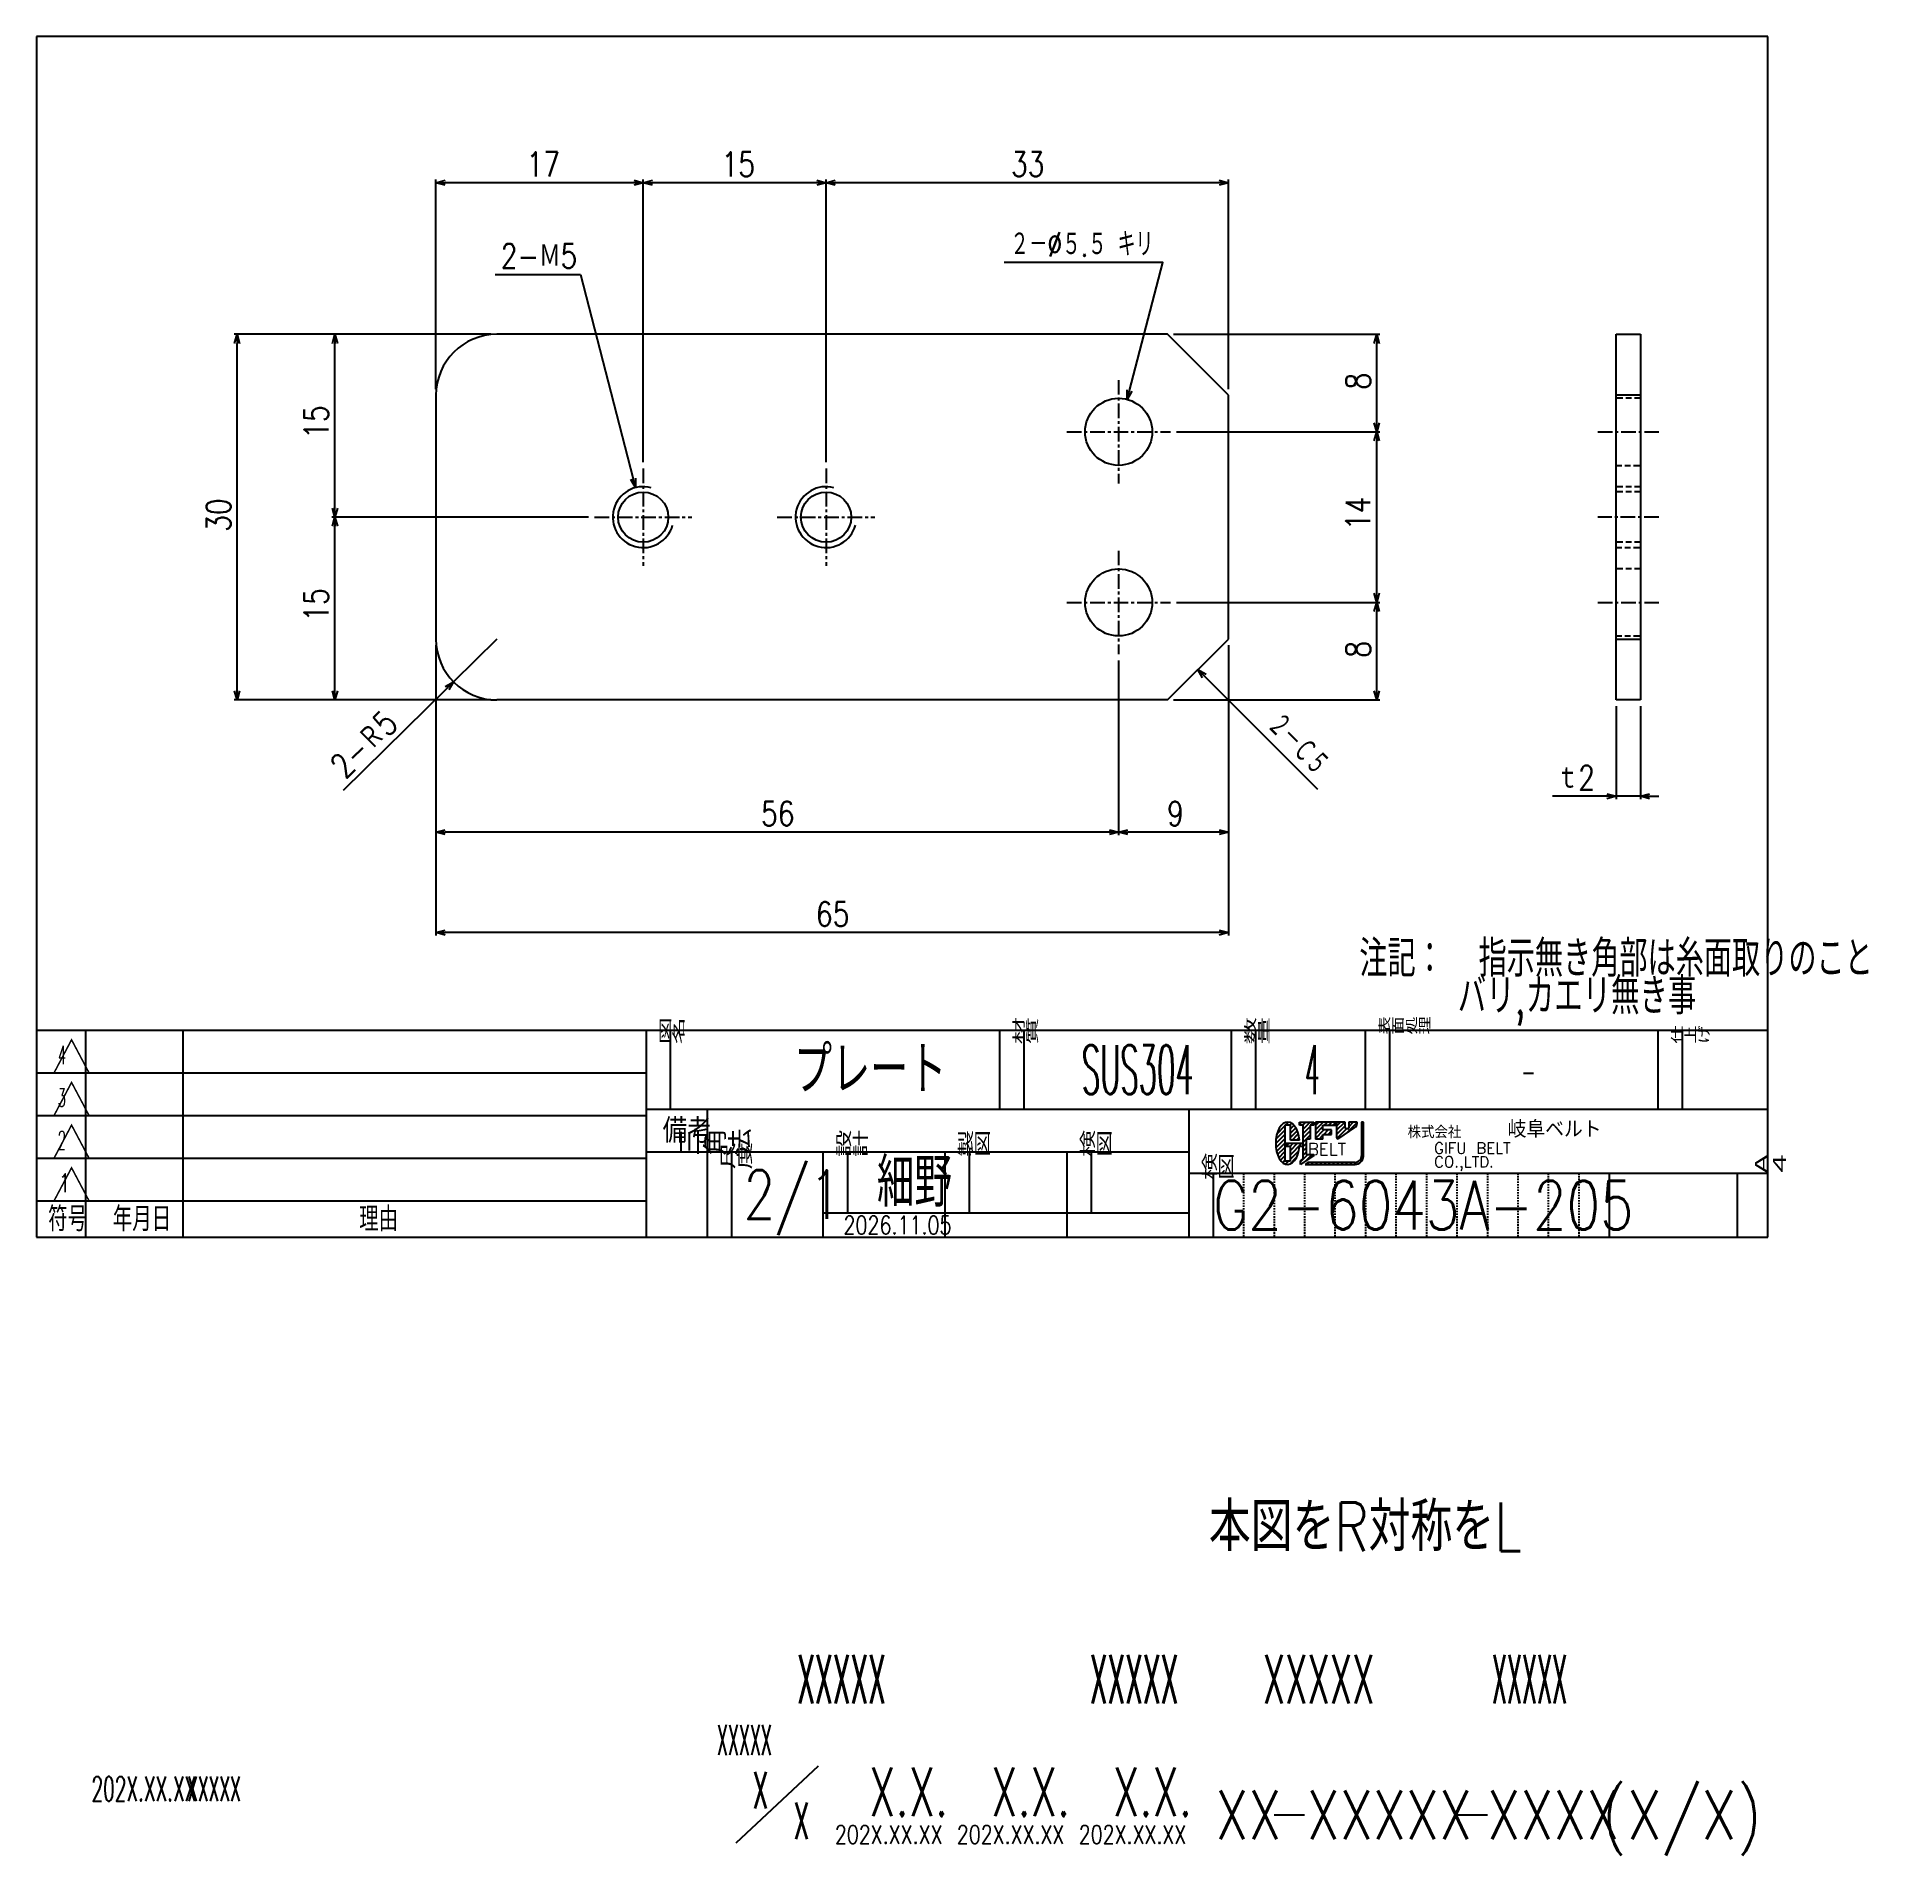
# Model space of a CAD drawing. Extents: x -33 to 117, y -95 to 54.
import ezdxf

# ---------------------------------------------------------------- set-up
doc = ezdxf.new("R2010")
doc.units = 0
doc.header["$LTSCALE"] = 0.037818
for name, pattern in [('CENTER', [50.8, 31.75, -6.35, 6.35, -6.35]), ('DASHED', [19.05, 12.7, -6.35]), ('HIDDEN', [9.525, 6.35, -3.175])]:
    doc.linetypes.add(name, pattern=pattern)
doc.layers.get('0').update_dxf_attribs({"linetype": 'CONTINUOUS'})
doc.layers.get('DEFPOINTS').update_dxf_attribs({"linetype": 'CONTINUOUS'})
doc.layers.add('NOLAYERNAME_001', color=7, linetype='CONTINUOUS')
doc.styles.add('_STANDARD', font='txt', dxfattribs={"bigfont": '@extfont2'})
doc.styles.get("Standard").update_dxf_attribs({"font": 'txt', "bigfont": 'extfont2'})
doc.dimstyles.get("Standard").update_dxf_attribs({"dimtxt": 2.5, "dimasz": 2.5, "dimexe": 1.25, "dimexo": 0.625, "dimtad": 1, "dimcen": 2.5, "dimazin": 3, "dimtfac": 1, "dimtmove": 0, "dimatfit": 3})

# ---------------------------------------------------------------- blocks, each defined once
blk = doc.blocks.new('_OPEN30')
at = {"color": 0, "linetype": 'BYBLOCK'}
for p, q in [((-1, 0.267949), (0, 0)), ((0, 0), (-1, -0.267949)), ((0, 0), (-1, 0))]:
    blk.add_line(p, q, dxfattribs=at)
blk = doc.blocks.new('*D11')
at = {"layer": 'DEFPOINTS', "color": 0}
for p in [(60, 30), (77.17, 30), (60.25, 22)]:
    blk.add_point(p, dxfattribs=at)
at = {"layer": 'NOLAYERNAME_001', "color": 0, "linetype": 'CONTINUOUS'}
for p, q in [((60.5, 30), (77.42, 30)), ((77.17, 22.75), (77.17, 29.25)), ((60.75, 22), (77.42, 22))]:
    blk.add_line(p, q, dxfattribs=at)
at = {"layer": 'NOLAYERNAME_001', "color": 0, "xscale": 0.75, "yscale": 0.75, "zscale": 0.75}
for p, rotation in [((77.17, 30), 90), ((77.17, 22), 270)]:
    blk.add_blockref('_OPEN30', p, dxfattribs=dict(at, rotation=rotation))
at = {"layer": 'NOLAYERNAME_001', "color": 104, "linetype": 'CONTINUOUS', "width": 0.8}
blk.add_text('8', height=2, rotation=90, dxfattribs=at).set_placement((76.65, 25.47))
blk = doc.blocks.new('*D12')
at = {"layer": 'DEFPOINTS', "color": 0}
for p in [(60.25, 22), (77.17, 22), (60.25, 8)]:
    blk.add_point(p, dxfattribs=at)
at = {"layer": 'NOLAYERNAME_001', "color": 0, "linetype": 'CONTINUOUS'}
for p, q in [((60.75, 22), (77.42, 22)), ((77.17, 8.75), (77.17, 21.25)), ((60.75, 8), (77.42, 8))]:
    blk.add_line(p, q, dxfattribs=at)
at = {"layer": 'NOLAYERNAME_001', "color": 0, "xscale": 0.75, "yscale": 0.75, "zscale": 0.75}
for p, rotation in [((77.17, 22), 90), ((77.17, 8), 270)]:
    blk.add_blockref('_OPEN30', p, dxfattribs=dict(at, rotation=rotation))
at = {"layer": 'NOLAYERNAME_001', "color": 104, "linetype": 'CONTINUOUS', "width": 0.8}
blk.add_text('14', height=2, rotation=90, dxfattribs=at).set_placement((76.63, 13.93))
blk = doc.blocks.new('*D13')
at = {"layer": 'DEFPOINTS', "color": 0}
for p in [(60.25, 8), (77.17, 8), (60, 0)]:
    blk.add_point(p, dxfattribs=at)
at = {"layer": 'NOLAYERNAME_001', "color": 0, "linetype": 'CONTINUOUS'}
for p, q in [((60.75, 8), (77.42, 8)), ((77.17, 0.75), (77.17, 7.25)), ((60.5, 0), (77.42, 0))]:
    blk.add_line(p, q, dxfattribs=at)
at = {"layer": 'NOLAYERNAME_001', "color": 0, "xscale": 0.75, "yscale": 0.75, "zscale": 0.75}
for p, rotation in [((77.17, 8), 90), ((77.17, 0), 270)]:
    blk.add_blockref('_OPEN30', p, dxfattribs=dict(at, rotation=rotation))
at = {"layer": 'NOLAYERNAME_001', "color": 104, "linetype": 'CONTINUOUS', "width": 0.8}
blk.add_text('8', height=2, rotation=90, dxfattribs=at).set_placement((76.65, 3.47))
blk = doc.blocks.new('*D14')
at = {"layer": 'DEFPOINTS', "color": 0}
for p in [(0, 5), (56, 3.75), (0, -10.84)]:
    blk.add_point(p, dxfattribs=at)
at = {"layer": 'NOLAYERNAME_001', "color": 0, "linetype": 'CONTINUOUS'}
for p, q in [((0, 4.5), (0, -11.09)), ((56, 3.25), (56, -11.09)), ((55.25, -10.84), (0.75, -10.84))]:
    blk.add_line(p, q, dxfattribs=at)
at = {"layer": 'NOLAYERNAME_001', "color": 0, "xscale": 0.75, "yscale": 0.75, "zscale": 0.75, "rotation": 180}
blk.add_blockref('_OPEN30', (0, -10.84), dxfattribs=at)
at = {"layer": 'NOLAYERNAME_001', "color": 0, "xscale": 0.75, "yscale": 0.75, "zscale": 0.75}
blk.add_blockref('_OPEN30', (56, -10.84), dxfattribs=at)
at = {"layer": 'NOLAYERNAME_001', "color": 104, "linetype": 'CONTINUOUS', "width": 0.8}
blk.add_text('56', height=2, dxfattribs=at).set_placement((26.67, -10.32))
blk = doc.blocks.new('*D15')
at = {"layer": 'DEFPOINTS', "color": 0}
for p in [(65, 5), (56, 3.75), (56, -10.84)]:
    blk.add_point(p, dxfattribs=at)
at = {"layer": 'NOLAYERNAME_001', "color": 0, "linetype": 'CONTINUOUS'}
for p, q in [((56, 3.25), (56, -11.09)), ((65, 4.5), (65, -11.09)), ((64.25, -10.84), (56.75, -10.84))]:
    blk.add_line(p, q, dxfattribs=at)
at = {"layer": 'NOLAYERNAME_001', "color": 0, "xscale": 0.75, "yscale": 0.75, "zscale": 0.75, "rotation": 180}
blk.add_blockref('_OPEN30', (56, -10.84), dxfattribs=at)
at = {"layer": 'NOLAYERNAME_001', "color": 0, "xscale": 0.75, "yscale": 0.75, "zscale": 0.75}
blk.add_blockref('_OPEN30', (65, -10.84), dxfattribs=at)
at = {"layer": 'NOLAYERNAME_001', "color": 104, "linetype": 'CONTINUOUS', "width": 0.8}
blk.add_text('9', height=2, dxfattribs=at).set_placement((59.97, -10.32))
blk = doc.blocks.new('*D16')
at = {"layer": 'DEFPOINTS', "color": 0}
for p in [(0, 5), (65, 5), (0, -19.08)]:
    blk.add_point(p, dxfattribs=at)
at = {"layer": 'NOLAYERNAME_001', "color": 0, "linetype": 'CONTINUOUS'}
for p, q in [((0, 4.5), (0, -19.33)), ((65, 4.5), (65, -19.33)), ((64.25, -19.08), (0.75, -19.08))]:
    blk.add_line(p, q, dxfattribs=at)
at = {"layer": 'NOLAYERNAME_001', "color": 0, "xscale": 0.75, "yscale": 0.75, "zscale": 0.75, "rotation": 180}
blk.add_blockref('_OPEN30', (0, -19.08), dxfattribs=at)
at = {"layer": 'NOLAYERNAME_001', "color": 0, "xscale": 0.75, "yscale": 0.75, "zscale": 0.75}
blk.add_blockref('_OPEN30', (65, -19.08), dxfattribs=at)
at = {"layer": 'NOLAYERNAME_001', "color": 104, "linetype": 'CONTINUOUS', "width": 0.8}
blk.add_text('65', height=2, dxfattribs=at).set_placement((31.17, -18.56))
blk = doc.blocks.new('*D17')
at = {"layer": 'DEFPOINTS', "color": 0}
for p in [(0, 42.44), (0, 25), (17, 19)]:
    blk.add_point(p, dxfattribs=at)
at = {"layer": 'NOLAYERNAME_001', "color": 0, "linetype": 'CONTINUOUS'}
for p, q in [((0, 25.5), (0, 42.69)), ((16.25, 42.44), (0.75, 42.44)), ((17, 19.5), (17, 42.69))]:
    blk.add_line(p, q, dxfattribs=at)
at = {"layer": 'NOLAYERNAME_001', "color": 0, "xscale": 0.75, "yscale": 0.75, "zscale": 0.75, "rotation": 180}
blk.add_blockref('_OPEN30', (0, 42.44), dxfattribs=at)
at = {"layer": 'NOLAYERNAME_001', "color": 0, "xscale": 0.75, "yscale": 0.75, "zscale": 0.75}
blk.add_blockref('_OPEN30', (17, 42.44), dxfattribs=at)
at = {"layer": 'NOLAYERNAME_001', "color": 104, "linetype": 'CONTINUOUS', "width": 0.8}
blk.add_text('17', height=2, dxfattribs=at).set_placement((7.43, 42.96))
blk = doc.blocks.new('*D18')
at = {"layer": 'DEFPOINTS', "color": 0}
for p in [(17, 42.44), (17, 19), (32, 19)]:
    blk.add_point(p, dxfattribs=at)
at = {"layer": 'NOLAYERNAME_001', "color": 0, "linetype": 'CONTINUOUS'}
for p, q in [((17, 19.5), (17, 42.69)), ((31.25, 42.44), (17.75, 42.44)), ((32, 19.5), (32, 42.69))]:
    blk.add_line(p, q, dxfattribs=at)
at = {"layer": 'NOLAYERNAME_001', "color": 0, "xscale": 0.75, "yscale": 0.75, "zscale": 0.75, "rotation": 180}
blk.add_blockref('_OPEN30', (17, 42.44), dxfattribs=at)
at = {"layer": 'NOLAYERNAME_001', "color": 0, "xscale": 0.75, "yscale": 0.75, "zscale": 0.75}
blk.add_blockref('_OPEN30', (32, 42.44), dxfattribs=at)
at = {"layer": 'NOLAYERNAME_001', "color": 104, "linetype": 'CONTINUOUS', "width": 0.8}
blk.add_text('15', height=2, dxfattribs=at).set_placement((23.43, 42.96))
blk = doc.blocks.new('*D19')
at = {"layer": 'DEFPOINTS', "color": 0}
for p in [(32, 42.44), (65, 25), (32, 19)]:
    blk.add_point(p, dxfattribs=at)
at = {"layer": 'NOLAYERNAME_001', "color": 0, "linetype": 'CONTINUOUS'}
for p, q in [((32, 19.5), (32, 42.69)), ((64.25, 42.44), (32.75, 42.44)), ((65, 25.5), (65, 42.69))]:
    blk.add_line(p, q, dxfattribs=at)
at = {"layer": 'NOLAYERNAME_001', "color": 0, "xscale": 0.75, "yscale": 0.75, "zscale": 0.75, "rotation": 180}
blk.add_blockref('_OPEN30', (32, 42.44), dxfattribs=at)
at = {"layer": 'NOLAYERNAME_001', "color": 0, "xscale": 0.75, "yscale": 0.75, "zscale": 0.75}
blk.add_blockref('_OPEN30', (65, 42.44), dxfattribs=at)
at = {"layer": 'NOLAYERNAME_001', "color": 104, "linetype": 'CONTINUOUS', "width": 0.8}
blk.add_text('33', height=2, dxfattribs=at).set_placement((47.17, 42.96))
blk = doc.blocks.new('*D21')
at = {"layer": 'DEFPOINTS', "color": 0}
for p in [(16.37, 17.42), (17.63, 12.58)]:
    blk.add_point(p, dxfattribs=at)
at = {"layer": 'NOLAYERNAME_001', "color": 0, "linetype": 'CONTINUOUS'}
for p, q in [((4.87, 34.91), (11.85, 34.91)), ((11.85, 34.91), (16.19, 18.15))]:
    blk.add_line(p, q, dxfattribs=at)
at = {"layer": 'NOLAYERNAME_001', "color": 0, "xscale": 0.75, "yscale": 0.75, "zscale": 0.75, "rotation": 284.5118892966501}
blk.add_blockref('_OPEN30', (16.37, 17.42), dxfattribs=at)
at = {"layer": 'NOLAYERNAME_001', "color": 104, "linetype": 'CONTINUOUS', "width": 0.8}
blk.add_text('2-Ｍ5', height=2, dxfattribs=at).set_placement((5.31, 35.43))
blk = doc.blocks.new('DIM_0001')
at = {"layer": 'NOLAYERNAME_001', "color": 1, "linetype": 'CONTINUOUS'}
blk.add_line((0, 9.81), (9.81, 0), dxfattribs=at)
blk.add_lwpolyline([(0.39, 9.14), (0, 9.81), (0.67, 9.43)], dxfattribs=at)
at = {"layer": 'NOLAYERNAME_001', "color": 104, "linetype": 'CONTINUOUS', "width": 0.666667}
blk.add_text('２－Ｃ５', height=2, rotation=315, dxfattribs=at).set_placement((5.46, 5.06))
blk = doc.blocks.new('*D23')
at = {"layer": 'DEFPOINTS', "color": 0}
for p in [(5, 5), (1.44, 1.49)]:
    blk.add_point(p, dxfattribs=at)
at = {"layer": 'NOLAYERNAME_001', "color": 0, "linetype": 'CONTINUOUS'}
for p, q in [((5, 5), (1.44, 1.49)), ((0.91, 0.96), (-7.61, -7.43))]:
    blk.add_line(p, q, dxfattribs=at)
at = {"layer": 'NOLAYERNAME_001', "color": 0, "xscale": 0.75, "yscale": 0.75, "zscale": 0.75, "rotation": 44.59418392831546}
blk.add_blockref('_OPEN30', (1.44, 1.49), dxfattribs=at)
at = {"layer": 'NOLAYERNAME_001', "color": 104, "linetype": 'CONTINUOUS', "width": 0.8}
blk.add_text('2-Ｒ5', height=2, rotation=44.5942, dxfattribs=at).set_placement((-7.45, -6.55))
blk = doc.blocks.new('DIM_0002')
at = {"layer": 'NOLAYERNAME_001', "color": 1, "linetype": 'CONTINUOUS'}
for points in [[(10.08, 0), (13, 11.23), (0, 11.23)], [(10.46, 0.68), (10.08, 0), (10.07, 0.78)]]:
    blk.add_lwpolyline(points, dxfattribs=at)
at = {"layer": 'NOLAYERNAME_001', "color": 104, "linetype": 'CONTINUOUS'}
for s, width, p in [('２－%%c５.５', 0.694737, (0.5, 11.73)), ('キリ', 0.666667, (9.3, 11.73))]:
    blk.add_text(s, height=2, dxfattribs=dict(at, width=width)).set_placement(p)
blk = doc.blocks.new('*D25')
at = {"layer": 'DEFPOINTS', "color": 0}
for p in [(-16.31, 30), (5, 30), (5, 0)]:
    blk.add_point(p, dxfattribs=at)
at = {"layer": 'NOLAYERNAME_001', "color": 0, "linetype": 'CONTINUOUS'}
for p, q in [((4.5, 30), (-16.56, 30)), ((-16.31, 0.75), (-16.31, 29.25)), ((4.5, 0), (-16.56, 0))]:
    blk.add_line(p, q, dxfattribs=at)
at = {"layer": 'NOLAYERNAME_001', "color": 0, "xscale": 0.75, "yscale": 0.75, "zscale": 0.75}
for p, rotation in [((-16.31, 30), 90), ((-16.31, 0), 270)]:
    blk.add_blockref('_OPEN30', p, dxfattribs=dict(at, rotation=rotation))
at = {"layer": 'NOLAYERNAME_001', "color": 104, "linetype": 'CONTINUOUS', "width": 0.8}
blk.add_text('30', height=2, rotation=90, dxfattribs=at).set_placement((-16.83, 13.8))
blk = doc.blocks.new('*D26')
at = {"layer": 'DEFPOINTS', "color": 0}
for p in [(-8.29, 15), (13, 15), (5, 0)]:
    blk.add_point(p, dxfattribs=at)
at = {"layer": 'NOLAYERNAME_001', "color": 0, "linetype": 'CONTINUOUS'}
for p, q in [((12.5, 15), (-8.54, 15)), ((-8.29, 0.75), (-8.29, 14.25)), ((4.5, 0), (-8.54, 0))]:
    blk.add_line(p, q, dxfattribs=at)
at = {"layer": 'NOLAYERNAME_001', "color": 0, "xscale": 0.75, "yscale": 0.75, "zscale": 0.75}
for p, rotation in [((-8.29, 15), 90), ((-8.29, 0), 270)]:
    blk.add_blockref('_OPEN30', p, dxfattribs=dict(at, rotation=rotation))
at = {"layer": 'NOLAYERNAME_001', "color": 104, "linetype": 'CONTINUOUS', "width": 0.8}
blk.add_text('15', height=2, rotation=90, dxfattribs=at).set_placement((-8.82, 6.43))
blk = doc.blocks.new('*D27')
at = {"layer": 'DEFPOINTS', "color": 0}
for p in [(-8.29, 30), (5, 30), (13, 15)]:
    blk.add_point(p, dxfattribs=at)
at = {"layer": 'NOLAYERNAME_001', "color": 0, "linetype": 'CONTINUOUS'}
for p, q in [((4.5, 30), (-8.54, 30)), ((-8.29, 15.75), (-8.29, 29.25)), ((12.5, 15), (-8.54, 15))]:
    blk.add_line(p, q, dxfattribs=at)
at = {"layer": 'NOLAYERNAME_001', "color": 0, "xscale": 0.75, "yscale": 0.75, "zscale": 0.75}
for p, rotation in [((-8.29, 30), 90), ((-8.29, 15), 270)]:
    blk.add_blockref('_OPEN30', p, dxfattribs=dict(at, rotation=rotation))
at = {"layer": 'NOLAYERNAME_001', "color": 104, "linetype": 'CONTINUOUS', "width": 0.8}
blk.add_text('15', height=2, rotation=90, dxfattribs=at).set_placement((-8.82, 21.43))
blk = doc.blocks.new('JZB_0003')
at = {"layer": 'NOLAYERNAME_001', "color": 1, "linetype": 'CENTER'}
for p, q in [((4.25, 8.5), (4.25, 0)), ((0, 4.25), (8.5, 4.25))]:
    blk.add_line(p, q, dxfattribs=at)
at = {"layer": 'NOLAYERNAME_001', "color": 8, "linetype": 'CONTINUOUS'}
blk.add_circle((4.25, 4.25), 2.75, dxfattribs=at)
blk = doc.blocks.new('JZB_0004')
at = {"layer": 'NOLAYERNAME_001', "color": 1, "linetype": 'CENTER'}
for p, q in [((4.25, 8.5), (4.25, 0)), ((0, 4.25), (8.5, 4.25))]:
    blk.add_line(p, q, dxfattribs=at)
at = {"layer": 'NOLAYERNAME_001', "color": 8, "linetype": 'CONTINUOUS'}
blk.add_circle((4.25, 4.25), 2.75, dxfattribs=at)
blk = doc.blocks.new('JZB_0005')
at = {"layer": 'NOLAYERNAME_001', "color": 1, "linetype": 'CENTER'}
for p, q in [((4, 8), (4, 0)), ((0, 4), (8, 4))]:
    blk.add_line(p, q, dxfattribs=at)
at = {"layer": 'NOLAYERNAME_001', "color": 8, "linetype": 'CONTINUOUS'}
blk.add_circle((4, 4), 2.06, dxfattribs=at)
blk.add_arc((4, 4), 2.5, 75, 345, dxfattribs=at)
blk = doc.blocks.new('JZB_0006')
at = {"layer": 'NOLAYERNAME_001', "color": 1, "linetype": 'CENTER'}
for p, q in [((4, 8), (4, 0)), ((0, 4), (8, 4))]:
    blk.add_line(p, q, dxfattribs=at)
at = {"layer": 'NOLAYERNAME_001', "color": 8, "linetype": 'CONTINUOUS'}
blk.add_circle((4, 4), 2.06, dxfattribs=at)
blk.add_arc((4, 4), 2.5, 75, 345, dxfattribs=at)
blk = doc.blocks.new('*D28')
at = {"layer": 'DEFPOINTS', "color": 0}
for p in [(96.8, 0), (98.8, 0), (96.8, -7.9)]:
    blk.add_point(p, dxfattribs=at)
at = {"layer": 'NOLAYERNAME_001', "color": 0, "linetype": 'CONTINUOUS'}
for p, q in [((96.8, -0.5), (96.8, -8.15)), ((98.8, -0.5), (98.8, -8.15)), ((96.8, -7.9), (91.58, -7.9)), ((96.05, -7.9), (95.3, -7.9)), ((98.8, -7.9), (96.8, -7.9)), ((99.55, -7.9), (100.3, -7.9))]:
    blk.add_line(p, q, dxfattribs=at)
at = {"layer": 'NOLAYERNAME_001', "color": 0, "xscale": 0.75, "yscale": 0.75, "zscale": 0.75}
blk.add_blockref('_OPEN30', (96.8, -7.9), dxfattribs=at)
at = {"layer": 'NOLAYERNAME_001', "color": 0, "xscale": 0.75, "yscale": 0.75, "zscale": 0.75, "rotation": 180}
blk.add_blockref('_OPEN30', (98.8, -7.9), dxfattribs=at)
at = {"layer": 'NOLAYERNAME_001', "color": 104, "linetype": 'CONTINUOUS', "width": 0.8}
blk.add_text('ｔ2', height=2, dxfattribs=at).set_placement((91.94, -7.38))
blk = doc.blocks.new('JZB_0007')
at = {"layer": 'NOLAYERNAME_001', "color": 8, "linetype": 'DASHED'}
for p, q in [((3.5, 5.5), (1.5, 5.5)), ((1.5, 0), (3.5, 0))]:
    blk.add_line(p, q, dxfattribs=at)
at = {"layer": 'NOLAYERNAME_001', "color": 1, "linetype": 'CENTER'}
blk.add_line((0, 2.75), (5, 2.75), dxfattribs=at)
blk = doc.blocks.new('JZB_0008')
at = {"layer": 'NOLAYERNAME_001', "color": 8, "linetype": 'DASHED'}
for p, q in [((3.5, 5.5), (1.5, 5.5)), ((1.5, 0), (3.5, 0))]:
    blk.add_line(p, q, dxfattribs=at)
at = {"layer": 'NOLAYERNAME_001', "color": 1, "linetype": 'CENTER'}
blk.add_line((0, 2.75), (5, 2.75), dxfattribs=at)
blk = doc.blocks.new('JZB_0009')
at = {"layer": 'NOLAYERNAME_001', "color": 8, "linetype": 'DASHED'}
for p, q in [((3.5, 5), (1.5, 5)), ((3.5, 4.565), (1.5, 4.565)), ((3.5, 0.435), (1.5, 0.435)), ((1.5, 0), (3.5, 0))]:
    blk.add_line(p, q, dxfattribs=at)
at = {"layer": 'NOLAYERNAME_001', "color": 1, "linetype": 'CENTER'}
blk.add_line((5, 2.5), (0, 2.5), dxfattribs=at)
blk = doc.blocks.new('JZB_0001')
at = {"layer": 'NOLAYERNAME_001', "color": 104, "linetype": 'CONTINUOUS'}
for s, height, width, p in [('プレート', 8, 0.711111, (13.74, 23)), ('SUS304', 8, 0.438857, (60.97, 23)), ('4', 8, 0.35, (97.57, 23)), ('-', 8, 0.27, (133.03, 23)), ('-', 5, 0.315, (0, 14.5)), ('2/1', 8, 0.75, (5.5, 2.5)), ('細野', 8, 0.7, (27.35, 4.5)), ('G2-6043A-205', 8, 0.801784, (82.5, 0.75)), ('2026.11.05', 3, 0.766131, (21.86, 0))]:
    blk.add_text(s, height=height, dxfattribs=dict(at, width=width)).set_placement(p)
blk = doc.blocks.new('*X29')
at = {"layer": 'NOLAYERNAME_001', "color": 3, "linetype": 'CONTINUOUS'}
for s, p in [('GIFU BELT', (229.61, 113.06)), ('CO.,LTD.', (229.61, 110.81))]:
    blk.add_text(s, height=1.8, dxfattribs=at).set_placement(p)
blk = doc.blocks.new('JZB_0002')
at = {"layer": 'NOLAYERNAME_001', "color": 5, "linetype": 'CONTINUOUS'}
for p, q in [((284.35, 296.33), (0.35, 296.33)), ((0.35, 296.33), (0.35, 99.33)), ((284.35, 99.33), (284.35, 296.33)), ((0.35, 133.33), (284.35, 133.33)), ((8.35, 133.33), (8.35, 99.33)), ((24.35, 133.33), (24.35, 99.33)), ((100.35, 133.33), (100.35, 99.33)), ((104.35, 120.33), (104.35, 133.33)), ((158.35, 120.33), (158.35, 133.33)), ((162.35, 120.33), (162.35, 133.33)), ((196.35, 120.33), (196.35, 133.33)), ((200.35, 120.33), (200.35, 133.33)), ((218.35, 120.33), (218.35, 133.33)), ((222.35, 120.33), (222.35, 133.33)), ((266.35, 120.33), (266.35, 133.33)), ((270.35, 120.33), (270.35, 133.33)), ((0.35, 126.33), (100.35, 126.33)), ((100.35, 120.33), (284.35, 120.33)), ((110.35, 120.33), (110.35, 99.33)), ((189.35, 120.33), (189.35, 99.33)), ((0.35, 119.33), (100.35, 119.33)), ((0.35, 112.33), (100.35, 112.33)), ((100.35, 113.33), (189.35, 113.33)), ((114.35, 113.33), (114.35, 99.33)), ((129.35, 113.33), (129.35, 99.33)), ((133.35, 113.33), (133.35, 103.33)), ((149.35, 113.33), (149.35, 99.33)), ((153.35, 113.33), (153.35, 103.33)), ((169.35, 113.33), (169.35, 99.33)), ((173.35, 113.33), (173.35, 103.33)), ((189.35, 109.83), (284.35, 109.83)), ((193.35, 109.83), (193.35, 99.33)), ((258.35, 109.83), (258.35, 99.33)), ((279.35, 109.83), (279.35, 99.33)), ((0.35, 105.33), (100.35, 105.33)), ((129.35, 103.33), (189.35, 103.33)), ((0.35, 99.33), (284.35, 99.33)), ((115.09, 0), (128.62, 12.6)), ((203.35, 4.58), (208.35, 4.58)), ((233.35, 4.58), (238.35, 4.58))]:
    blk.add_line(p, q, dxfattribs=at)
at = {"layer": 'NOLAYERNAME_001', "color": 13, "linetype": 'CONTINUOUS'}
for p, q in [((203.84, 116.32), (205.14, 117.63)), ((205.14, 117.7), (205.14, 111.9)), ((206.04, 117.7), (205.14, 117.7)), ((205.22, 117.7), (205.74, 118.22)), ((205.93, 117.7), (206.24, 118.01)), ((206.04, 115.28), (206.04, 117.7)), ((206.04, 117.1), (206.62, 117.68)), ((206.04, 116.39), (206.92, 117.27)), ((207.53, 118.23), (209.89, 118.23)), ((207.53, 117.7), (207.53, 118.23)), ((207.53, 117.89), (207.87, 118.23)), ((208.12, 117.7), (207.53, 117.7)), ((208.05, 117.7), (208.58, 118.23)), ((208.12, 117.06), (209.28, 118.23)), ((208.12, 112.18), (208.12, 117.7)), ((208.12, 116.35), (209.28, 117.52)), ((209.89, 117.7), (209.28, 117.7)), ((209.28, 117.7), (209.28, 115.43)), ((209.46, 117.7), (209.89, 118.13)), ((209.89, 118.23), (209.89, 117.7)), ((210.14, 118.23), (210.14, 115.43)), ((213.6, 118.23), (210.14, 118.23)), ((210.14, 116.96), (211.41, 118.23)), ((210.14, 117.67), (210.7, 118.23)), ((210.14, 116.25), (211.37, 117.49)), ((211.37, 117.7), (213.6, 117.7)), ((211.37, 116.94), (211.37, 117.7)), ((211.58, 117.7), (212.11, 118.23)), ((212.29, 117.7), (212.82, 118.23)), ((213, 117.7), (213.53, 118.23)), ((213.6, 118.23), (213.6, 115.74)), ((215.01, 118.23), (213.6, 118.23)), ((213.6, 118.23), (213.6, 117.7)), ((213.6, 117.7), (213.6, 118.23)), ((213.6, 117.7), (213.6, 118.23)), ((213.6, 116.89), (214.94, 118.23)), ((213.6, 117.59), (214.23, 118.23)), ((213.6, 116.18), (215.01, 117.6)), ((213.97, 115.54), (216.63, 117.33)), ((215.01, 117.29), (215.01, 118.23)), ((215.2, 116.37), (216.98, 118.15)), ((215.6, 118.23), (215.6, 117.29)), ((216.98, 118.23), (215.6, 118.23)), ((215.6, 117.47), (216.36, 118.23)), ((215.6, 118.18), (215.65, 118.23)), ((216.98, 117.99), (216.98, 118.23)), ((217.71, 118.23), (217.71, 112.7)), ((218.01, 118.23), (217.71, 118.23)), ((217.71, 118.17), (217.77, 118.23)), ((217.71, 117.46), (218.01, 117.76)), ((218.01, 112.66), (218.01, 118.23)), ((203.63, 114.7), (205.14, 116.21)), ((203.67, 115.45), (205.14, 116.92)), ((203.68, 114.04), (205.14, 115.5)), ((203.78, 113.43), (205.14, 114.8)), ((205.34, 114.75), (208.05, 114.75)), ((205.34, 114.23), (205.34, 114.75)), ((205.34, 114.28), (205.81, 114.75)), ((206.04, 114.23), (205.34, 114.23)), ((205.99, 114.23), (206.51, 114.75)), ((206.04, 115.69), (207.15, 116.8)), ((207.52, 115.28), (206.04, 115.28)), ((206.04, 112.86), (207.93, 114.75)), ((206.04, 113.57), (207.22, 114.75)), ((206.04, 111.9), (206.04, 114.23)), ((206.33, 115.28), (207.33, 116.28)), ((207.04, 115.28), (207.46, 115.69)), ((208.05, 114.23), (207.52, 114.23)), ((208.05, 114.75), (208.05, 114.23)), ((208.12, 115.65), (209.28, 116.81)), ((208.12, 114.94), (208.6, 115.43)), ((208.12, 114.23), (208.6, 114.72)), ((208.6, 115.43), (208.6, 112.92)), ((209.28, 115.43), (208.6, 115.43)), ((208.61, 115.43), (209.28, 116.1)), ((210.14, 115.55), (211.53, 116.94)), ((211.37, 115.43), (210.14, 115.43)), ((210.73, 115.43), (211.37, 116.08)), ((212.79, 116.94), (211.37, 116.94)), ((211.37, 116.21), (212.79, 116.21)), ((211.37, 115.43), (211.37, 116.21)), ((211.51, 116.21), (212.24, 116.94)), ((212.22, 116.21), (212.79, 116.78)), ((212.79, 116.21), (212.79, 116.94)), ((213.68, 115.56), (215.26, 117.13)), ((215.44, 117.13), (215.17, 117.13)), ((217.71, 116.75), (218.01, 117.05)), ((217.71, 116.05), (218.01, 116.35)), ((217.71, 115.34), (218.01, 115.64)), ((217.71, 114.63), (218.01, 114.93)), ((217.71, 113.93), (218.01, 114.23)), ((203.94, 112.89), (205.14, 114.09)), ((204.16, 112.39), (205.14, 113.38)), ((204.43, 111.96), (205.14, 112.68)), ((204.78, 111.6), (205.14, 111.97)), ((205.14, 111.9), (206.04, 111.9)), ((205.23, 111.34), (205.79, 111.9)), ((205.94, 111.35), (207.05, 112.46)), ((206.04, 112.15), (207.41, 113.53)), ((207.7, 111.7), (208.92, 112.92)), ((209.89, 112.77), (207.7, 111.3)), ((207.7, 111.9), (208.12, 112.18)), ((207.7, 111.3), (207.7, 111.9)), ((208.12, 113.53), (208.6, 114.01)), ((208.12, 112.82), (208.6, 113.3)), ((208.89, 111.6), (208.44, 111.3)), ((208.44, 111.3), (216.65, 111.3)), ((208.6, 112.92), (209.28, 112.92)), ((208.64, 111.93), (209.63, 112.92)), ((208.72, 111.3), (209.02, 111.6)), ((216.61, 111.6), (208.89, 111.6)), ((209.28, 112.92), (209.89, 112.92)), ((209.42, 111.3), (209.72, 111.6)), ((209.89, 112.92), (209.89, 112.77)), ((210.13, 111.3), (210.43, 111.6)), ((210.84, 111.3), (211.14, 111.6)), ((211.55, 111.3), (211.85, 111.6)), ((212.25, 111.3), (212.55, 111.6)), ((212.96, 111.3), (213.26, 111.6)), ((213.67, 111.3), (213.97, 111.6)), ((214.37, 111.3), (214.67, 111.6)), ((215.08, 111.3), (215.38, 111.6)), ((215.79, 111.3), (216.09, 111.6)), ((216.5, 111.3), (216.82, 111.62)), ((217.56, 111.66), (217.65, 111.75)), ((217.69, 112.49), (218.01, 112.81)), ((217.71, 113.22), (218.01, 113.52))]:
    blk.add_line(p, q, dxfattribs=at)
at = {"layer": 'NOLAYERNAME_001', "color": 5, "linetype": 'HIDDEN'}
for p, q in [((198.35, 109.83), (198.35, 99.33)), ((203.35, 109.83), (203.35, 99.33)), ((208.35, 109.83), (208.35, 99.33)), ((213.35, 109.83), (213.35, 99.33)), ((218.35, 109.83), (218.35, 99.33)), ((223.35, 109.83), (223.35, 99.33)), ((228.35, 109.83), (228.35, 99.33)), ((233.35, 109.83), (233.35, 99.33)), ((238.35, 109.83), (238.35, 99.33)), ((243.35, 109.83), (243.35, 99.33)), ((248.35, 109.83), (248.35, 99.33)), ((253.35, 109.83), (253.35, 99.33))]:
    blk.add_line(p, q, dxfattribs=at)
at = {"layer": 'NOLAYERNAME_001', "color": 13, "linetype": 'CONTINUOUS'}
blk.add_lwpolyline([(207.52, 115.28), (207.42, 115.95), (207.25, 116.57), (207.01, 117.12), (206.72, 117.58), (206.38, 117.92), (206.01, 118.14), (205.63, 118.23), (205.24, 118.18), (204.87, 117.99), (204.52, 117.67), (204.21, 117.24), (203.96, 116.71), (203.78, 116.1), (203.66, 115.44), (203.63, 114.75), (203.66, 114.06), (203.78, 113.4), (203.97, 112.79), (204.22, 112.26), (204.52, 111.83), (204.87, 111.51), (205.24, 111.33), (205.63, 111.27), (206.02, 111.36), (206.39, 111.58), (206.72, 111.93), (207.02, 112.38), (207.25, 112.94), (207.42, 113.56), (207.52, 114.23)], dxfattribs=at)
for centre, radius, start, end in [((215.17, 117.29), 0.16, 180, 270), ((215.44, 117.29), 0.16, 270, 0), ((216.18, 117.99), 0.8, 303.9226, 0), ((213.84, 115.74), 0.24, 180, 314.8253), ((216.61, 112.7), 1.1, 270, 0), ((216.65, 112.66), 1.36, 270, 0)]:
    blk.add_arc(centre, radius, start, end, dxfattribs=at)
at = {"layer": 'NOLAYERNAME_001', "color": 3}
blk.add_blockref('*X29', (0, 0), dxfattribs=at)
at = {"layer": 'NOLAYERNAME_001', "color": 3, "style": '_STANDARD'}
for s, height, width, p in [('材質', 3.75, 0.533333, (160.35, 131.15)), ('数量', 3.75, 0.533333, (198.35, 131.15)), ('表面処理', 2.5, 0.8, (220.35, 132.71)), ('図名', 3.75, 0.533333, (102.35, 131.15)), ('仕上げ', 2.5, 0.8, (268.35, 131.21)), ('尺度', 3.75, 0.666667, (112.35, 110.65)), ('設計', 3.75, 0.666667, (131.35, 112.65)), ('製図', 3.75, 0.666667, (151.35, 112.65)), ('検図', 3.75, 0.666667, (171.35, 112.65)), ('検図', 3.75, 0.666667, (191.35, 108.9)), ('Ａ４', 4, 0.666667, (281.85, 109.18))]:
    blk.add_text(s, height=height, dxfattribs=dict(at, width=width)).set_placement(p)
at = {"layer": 'NOLAYERNAME_001', "color": 1, "linetype": 'CONTINUOUS'}
for p in [(2.78, 125.48), (2.78, 118.48), (2.78, 111.48), (2.78, 104.48)]:
    blk.add_text('△', height=6, dxfattribs=at).set_placement(p)
at = {"layer": 'NOLAYERNAME_001', "color": 3, "linetype": 'CONTINUOUS'}
for s, height, width, p in [('4', 3, 0.5, (3.85, 127.75)), ('3', 3, 0.5, (3.85, 120.75)), ('備考', 4, 0.912871, (103.05, 114.83)), ('2', 3, 0.5, (3.85, 113.75)), ('1', 3, 0.75, (3.98, 106.75)), ('符号', 4, 0.724569, (2.24, 100.33)), ('年月日', 4, 0.724569, (12.85, 100.33)), ('理由', 4, 0.724569, (53.27, 100.33))]:
    blk.add_text(s, height=height, dxfattribs=dict(at, width=width)).set_placement(p)
for s, height, p in [('株式会社', 2, (225.27, 115.59)), ('岐阜ベルト', 2.8, (241.68, 115.66)), ('BELT', 2, (208.89, 112.79))]:
    blk.add_text(s, height=height, dxfattribs=at).set_placement(p)
at = {"layer": 'NOLAYERNAME_001', "color": 3, "style": '_STANDARD'}
blk.add_text('三角法', height=3.75, dxfattribs=at).set_placement((105.35, 112.9))

msp = doc.modelspace()

# ---------------------------------------------------------------- linework, layer by layer
at = {"layer": 'NOLAYERNAME_001', "color": 5, "linetype": 'CONTINUOUS'}
msp.add_line((109.245, 54.422), (-32.755, 54.422), dxfattribs=at)
at = {"layer": 'NOLAYERNAME_001', "color": 8, "linetype": 'CONTINUOUS'}
for p, q in [((60, 30), (5, 30)), ((65, 25), (60, 30)), ((96.797, 30), (98.797, 30)), ((96.797, 0), (96.797, 30)), ((98.797, 30), (98.797, 0)), ((0, 25), (0, 5)), ((65, 5), (65, 25)), ((98.797, 25), (96.797, 25)), ((60, 0), (65, 5)), ((96.797, 5), (98.797, 5)), ((60, 0), (5, 0)), ((98.797, 0), (96.797, 0))]:
    msp.add_line(p, q, dxfattribs=at)
for centre, start, end in [((5, 25), 90, 180), ((5, 5), 180, 270)]:
    msp.add_arc(centre, 5, start, end, dxfattribs=at)

# ---------------------------------------------------------------- block references
at = {"layer": 'NOLAYERNAME_001', "xscale": 0.5, "yscale": 0.5, "zscale": 0.5}
for name, p in [('JZB_0002', (-32.93, -93.745)), ('JZB_0001', (22.495, -43.828))]:
    msp.add_blockref(name, p, dxfattribs=at)
at = {"layer": 'NOLAYERNAME_001', "color": 1, "linetype": 'CONTINUOUS'}
for name, p in [('DIM_0002', (46.616, 24.661)), ('DIM_0001', (62.5, -7.313))]:
    msp.add_blockref(name, p, dxfattribs=at)
at = {"layer": 'NOLAYERNAME_001'}
for name, p in [('JZB_0003', (51.75, 17.75)), ('JZB_0007', (95.297, 19.25)), ('JZB_0005', (13, 11)), ('JZB_0006', (28, 11)), ('JZB_0009', (95.297, 12.5)), ('JZB_0004', (51.75, 3.75)), ('JZB_0008', (95.297, 5.25))]:
    msp.add_blockref(name, p, dxfattribs=at)

# ---------------------------------------------------------------- texts
at = {"layer": 'NOLAYERNAME_001', "color": 3, "linetype": 'CONTINUOUS'}
for s, height, width, p in [('注記：', 3, 0.7, (75.744, -22.719)), ('指示無き角部は糸面取りのこと', 3, 0.7, (85.524, -22.704)), ('バリ,カエリ無き事', 3, 0.706931, (83.816, -25.783)), ('本図をR対称をL', 4, 0.78019, (63.401, -69.828)), ('XXXXX', 4, 0.423333, (29.641, -82.328)), ('XXXXX', 4, 0.423333, (53.641, -82.328)), ('XXXXX', 4, 0.533333, (67.834, -82.328)), ('XXXXX', 4, 0.36, (86.605, -82.328)), ('XXXXX', 2.5, 0.42, (23.037, -86.578)), ('202X.XX.XX', 2, 0.556863, (-28.258, -90.328)), ('XXXXX', 2, 0.513333, (-20.416, -90.328)), ('X', 3, 0.5, (25.957, -90.939)), ('X.X.', 4, 0.63, (35.54, -91.578)), ('X.X.', 4, 0.63, (45.54, -91.578)), ('X.X.', 4, 0.63, (55.54, -91.578)), ('XX', 4, 0.790569, (63.941, -93.453)), ('XXXXX', 4, 0.790569, (71.441, -93.453)), ('XXXX', 4, 0.790569, (86.245, -93.453)), ('(X/X)', 4, 0.849208, (95.641, -93.453)), ('X', 3, 0.5, (29.326, -93.459)), ('202X.XX.XX', 1.5, 0.763121, (32.724, -93.828)), ('202X.XX.XX', 1.5, 0.763121, (42.724, -93.828)), ('202X.XX.XX', 1.5, 0.763121, (52.724, -93.828))]:
    msp.add_text(s, height=height, dxfattribs=dict(at, width=width)).set_placement(p)

# ---------------------------------------------------------------- dimensions: what is measured, and where the dimension line sits
at = {"layer": 'NOLAYERNAME_001', "color": 1, "linetype": 'CONTINUOUS'}
for base, p1, p2, angle, picture, middle in [((0, 42.436), (17, 19), (0, 25), 180, '*D17', (8.5, 42.436)), ((17, 42.436), (32, 19), (17, 19), 180, '*D18', (24.5, 42.436)), ((32, 42.436), (65, 25), (32, 19), 180, '*D19', (48.5, 42.436)), ((-16.306, 30), (5, 0), (5, 30), 90, '*D25', (-16.306, 15)), ((-8.295, 30), (13, 15), (5, 30), 90, '*D27', (-8.295, 22.5)), ((77.173, 30), (60.25, 22), (60, 30), 90, '*D11', (77.173, 26)), ((77.173, 22), (60.25, 8), (60.25, 22), 90, '*D12', (77.173, 15)), ((-8.295, 15), (5, 0), (13, 15), 90, '*D26', (-8.295, 7.5)), ((77.173, 8), (60, 0), (60.25, 8), 90, '*D13', (77.173, 4)), ((0, -10.844), (56, 3.75), (0, 5), 180, '*D14', (28, -10.844)), ((0, -19.078), (65, 5), (0, 5), 180, '*D16', (32.5, -19.078)), ((56, -10.844), (65, 5), (56, 3.75), 180, '*D15', (60.5, -10.844)), ((96.797, -7.898), (98.797, 0), (96.797, 0), 180, '*D28', (93.136, -7.898))]:
    dim = msp.add_linear_dim(base=base, p1=p1, p2=p2, angle=angle, text='\\W0.800000;<>', dimstyle='Standard', dxfattribs=at)
    dim.commit()
    dim.dimension.update_dxf_attribs({"geometry": picture, "text_midpoint": middle, "dimtype": 160})
dim = msp.add_diameter_dim_2p(p1=(17.626, 12.58), p2=(16.374, 17.42), text='\\W0.800000;<>', dimstyle='Standard', dxfattribs=at)
dim.commit()
dim.dimension.update_dxf_attribs({"geometry": '*D21', "text_midpoint": (8.111, 34.91), "dimtype": 163})
dim = msp.add_radius_dim(center=(5, 5), mpoint=(1.44, 1.49), text='\\W0.800000;<>', dimstyle='Standard', dxfattribs=at)
dim.commit()
dim.dimension.update_dxf_attribs({"geometry": '*D23', "text_midpoint": (-5.093, -4.951), "dimtype": 164})

doc.saveas('drawing.dxf')
